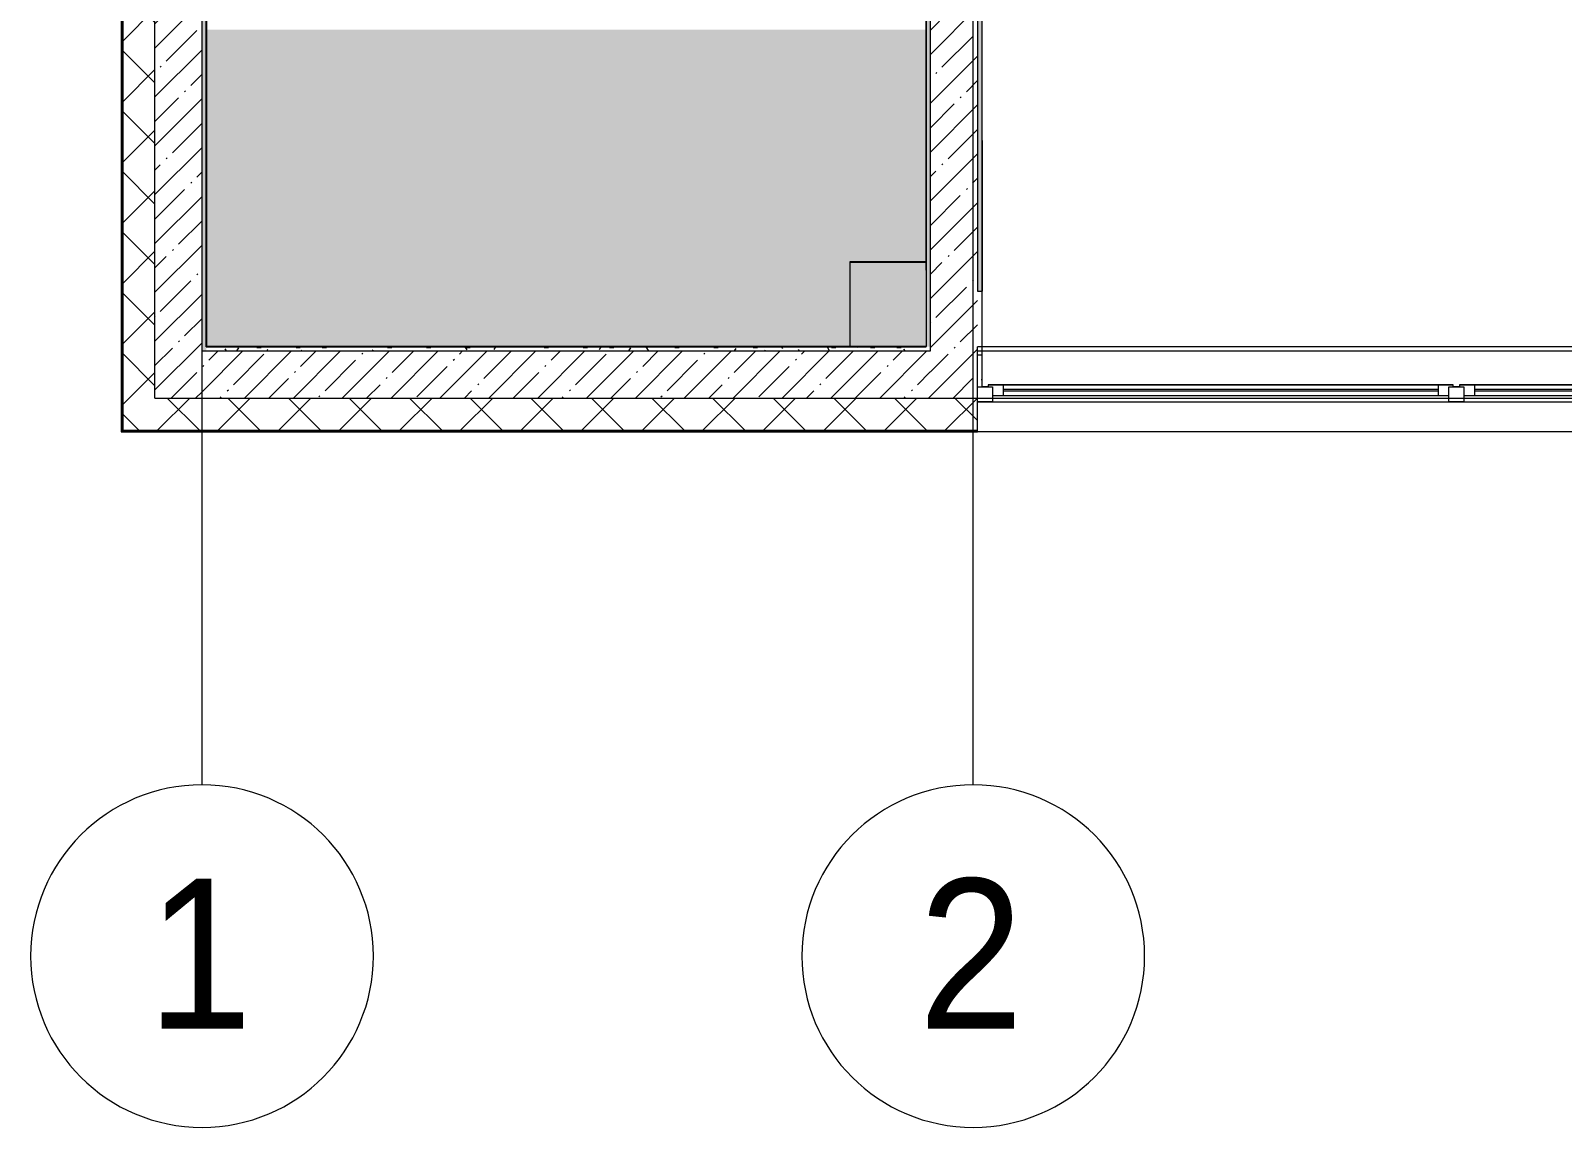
# Model space of a CAD drawing. Header units: millimetres. Extents: x -625 to 415037, y -3642 to 102118.
# Drawn here: x 288537 to 295687, y 71034 to 76157 of the extents above; entities that cross this region are included whole.
import ezdxf

# ---------------------------------------------------------------- set-up
doc = ezdxf.new("R2010")
doc.units = ezdxf.units.MM
for name, color, linetype, lineweight in [('0) Стена 3.93м', 3, 'Continuous', 60), ('A-GLAZ', 7, 'Continuous', 9), ('A-GLAZ-1', 7, 'Continuous', 5), ('A-WALL', 7, 'Continuous', 5), ('I-WALL', 7, 'Continuous', 5), ('Оси', 7, 'Continuous', 9), ('Оси-1', 7, 'Continuous', 20)]:
    doc.layers.add(name, color=color, linetype=linetype, lineweight=lineweight)
for name, color, linetype, lineweight, true_color in [('A-WALL-1', 9, 'Continuous', 5, 0x808080), ('A-WALL-FNSH-1', 9, 'Continuous', 5, 0x808080), ('S-STRS-1', 7, 'Continuous', 9, 0xeef6ff)]:
    doc.layers.add(name, color=color, linetype=linetype, lineweight=lineweight, true_color=true_color)
doc.styles.add('Arial', font='arial.ttf', dxfattribs={"width": 0.9, "height": 700})
pattern_1 = [(45, (289227.4, 0), (-141.42136, 141.42136), []), (135, (289227.4, 0), (-141.42136, -141.42136), [])]
pattern_2 = [(45, (289227.4, 0), (-114.0493, 114.0493), []), (45, (289341.45, 0), (-114.0493, 114.0493), [201.612, -40.322, 6.706, -33.617])]
pattern_3 = [(0, (289227.4, 0), (243.84, 60.96), [20.117, -162.763, 20.117, -162.763, -975.36]), (0, (289227.4, 0), (243.84, 60.96), [-365.76, 20.117, -345.643, 20.117, -162.763, -426.72]), (0, (289227.4, 0), (243.84, 60.96), [-914.4, 20.117, -101.803, 20.117, -284.683]), (120, (289318.84, 30.48), (-174.7129, 180.69163), [20.117, -162.763, 20.117, -162.763, -975.36]), (120, (289318.84, 30.48), (-174.7129, 180.69163), [-365.76, 20.117, -345.643, 20.117, -162.763, -426.72]), (120, (289318.84, 30.48), (-174.7129, 180.69163), [-914.4, 20.117, -101.803, 20.117, -284.683]), (240, (289349.32, 152.4), (-69.1271, -241.65163), [20.117, -162.763, 20.117, -162.763, -975.36]), (240, (289349.32, 152.4), (-69.1271, -241.65163), [-365.76, 20.117, -345.643, 20.117, -162.763, -426.72]), (240, (289349.32, 152.4), (-69.1271, -241.65163), [-914.4, 20.117, -101.803, 20.117, -284.683])]

# ---------------------------------------------------------------- blocks, each defined once
blk = doc.blocks.new('120_Окно_СКБ_2Ст - 120_Окно_СКБ_2Ст 3100х2500 _мал_ створка слева-2_-22446420-Объем проектирования 3 этажа')
at = {"layer": 'A-GLAZ'}
for p, q in [((-1550, -127), (-1550, -57)), ((-1550, -57), (-1480, -57)), ((-1480, -57), (-1480, -127)), ((-720, -127), (-720, -57)), ((-720, -57), (-650, -57)), ((-650, -57), (-650, -127)), ((1480, -127), (1480, -57)), ((1480, -57), (1550, -57)), ((1550, -57), (1550, -127)), ((-1480, -127), (-1550, -127)), ((-1480, -127), (-1500, -127)), ((-1500, -127), (-1500, -137)), ((-1500, -137), (-700, -137)), ((-700, -137), (-1500, -137)), ((-720, -87), (-1480, -87)), ((-1480, -87), (-1480, -127)), ((-1430, -137), (-1430, -87)), ((-770, -137), (-770, -87)), ((-720, -127), (-720, -87)), ((-650, -127), (-720, -127)), ((-700, -127), (-720, -127)), ((-700, -137), (-700, -127)), ((-650, -127), (-670, -127)), ((-670, -127), (-670, -137)), ((-670, -137), (1500, -137)), ((1500, -137), (-670, -137)), ((1480, -87), (-650, -87)), ((-650, -87), (-650, -127)), ((-600, -137), (-600, -87)), ((1430, -137), (1430, -87)), ((1480, -127), (1480, -87)), ((1550, -127), (1480, -127)), ((1500, -127), (1480, -127)), ((1500, -137), (1500, -127))]:
    blk.add_line(p, q, dxfattribs=at)
at = {"layer": 'A-GLAZ-1'}
for p, q in [((1550, -57), (-1550, -57)), ((-1530, -127), (-1500, -127)), ((-1430, -107), (-770, -107)), ((-770, -117), (-1430, -117)), ((-700, -127), (-670, -127)), ((-600, -107), (1430, -107)), ((1430, -117), (-600, -117)), ((1500, -127), (1530, -127))]:
    blk.add_line(p, q, dxfattribs=at)
blk = doc.blocks.new('Ось сетки - D8-29747960-Объем проектирования 3 этажа')
at = {"layer": 'Оси-1'}
for start, end in [(360, 180), (180, 360)]:
    blk.add_arc((0, 0), 4, start, end, dxfattribs=at)
blk = doc.blocks.new('3floor')
at = {"layer": 'A-WALL'}
h = blk.add_hatch(dxfattribs=at)
h.set_pattern_fill('FP_24', color=256, style=0, pattern_type=2)
h.set_pattern_definition(pattern_1)
h.paths.add_polyline_path([(288967.4, -100), (289117.4, -100), (289117.4, 5220), (288967.4, 5220), (288967.4, 120)])
h.paths.add_polyline_path([(289099.4, 7320), (289117.4, 7320), (289117.4, 8520), (288967.4, 8520), (288967.4, 7320)])
h.paths.add_polyline_path([(289099.4, 10820), (289117.4, 10820), (289117.4, 12220), (288967.4, 12220), (288967.4, 10820)])
h.paths.add_polyline_path([(288967.4, 13120), (289117.4, 13120), (289117.4, 15073), (288967.4, 15073), (288967.4, 13963.3)])
h = blk.add_hatch(dxfattribs=at)
h.set_pattern_fill('FP_24', color=256, style=0, pattern_type=2)
h.set_pattern_definition(pattern_1)
h.paths.add_polyline_path([(343987.4, -250), (344737.4, -250), (344737.4, -100), (343987.4, -100), (343987.4, -118)])
h.paths.add_polyline_path([(345854.5, -250), (345854.5, -100), (345637.4, -100), (345637.4, -250)])
h.paths.add_polyline_path([(336719.9, -250), (337387.4, -250), (337387.4, -100), (336637.4, -100), (336637.4, -250)])
h.paths.add_polyline_path([(339487.4, -250), (340237.4, -250), (340237.4, -100), (339487.4, -100), (339487.4, -118)])
h.paths.add_polyline_path([(341137.4, -250), (341887.4, -250), (341886.8, -100), (341137.4, -100)])
h.paths.add_polyline_path([(332637.4, -250), (333537.4, -250), (333537.4, -100), (331887.4, -100), (331887.4, -250), (332368.8, -250)])
h.paths.add_polyline_path([(327497.4, -250), (328267.4, -250), (328267.4, -100), (326650.4, -100), (326650.4, -250), (327217.4, -250)])
h.paths.add_polyline_path([(330367.4, -250), (330987.4, -250), (330987.4, -100), (330367.4, -100), (330367.4, -118)])
h.paths.add_polyline_path([(322837.4, -250), (323097.4, -250), (323097.4, -100), (322237.4, -100), (322237.4, -250), (322578.8, -250)])
h.paths.add_polyline_path([(325298.2, -250), (325750.4, -250), (325750.4, -100), (325197.4, -100), (325197.4, -250)])
h.paths.add_polyline_path([(320110.2, -250), (321337.4, -250), (321337.4, -100), (320110.2, -100)])
h.paths.add_polyline_path([(319210.2, -250), (319210.2, -100), (318437.1, -100), (318437.1, -250), (319037.1, -250)])
h.paths.add_polyline_path([(311701, -250), (311937.4, -250), (311937.4, -100), (310837.4, -100), (310837.4, -250), (311137.4, -250)])
h.paths.add_polyline_path([(314037.4, -250), (315637.1, -250), (315637.1, -100), (314037.4, -100), (314037.4, -148.7)])
h.paths.add_polyline_path([(305737.4, -250), (306487.4, -250), (306487.4, -100), (305737.4, -100)])
h.paths.add_polyline_path([(309937.4, -250), (309937.4, -100), (308587.4, -100), (308587.4, -250)])
h.paths.add_polyline_path([(299735.5, -250), (300337.4, -250), (300337.4, -100), (299587.1, -100), (299587.1, -250)])
h.paths.add_polyline_path([(301387.4, -250), (301987.4, -250), (301987.4, -100), (301237.4, -100), (301237.4, -250)])
h.paths.add_polyline_path([(304837.4, -250), (304837.4, -100), (304087.4, -100), (304087.4, -250)])
h.paths.add_polyline_path([(296472.2, -250), (297487.1, -250), (297487.1, -100), (296057.4, -100), (296057.4, -250)])
h.paths.add_polyline_path([(289323.8, -250), (292957.4, -250), (292957.4, -100), (288967.4, -100), (288967.4, -250), (289117.4, -250)])
at = {"layer": 'I-WALL'}
h = blk.add_hatch(dxfattribs=at)
h.set_pattern_fill('FP_1', color=256, style=0, pattern_type=2)
h.set_pattern_definition(pattern_2)
h.paths.add_polyline_path([(289117.4, -100), (289337.4, -100), (289337.4, 5220), (289117.4, 5220), (289117.4, 120)])
h.paths.add_polyline_path([(289337.4, 7320), (289337.4, 7900), (289117.4, 7900), (289117.4, 7320), (289169.4, 7320)])
h = blk.add_hatch(dxfattribs=at)
h.set_pattern_fill('FP_1', color=256, style=0, pattern_type=2)
h.set_pattern_definition(pattern_2)
h.paths.add_polyline_path([(292737.4, -100), (292957.4, -100), (292957.4, 7900), (292737.4, 7900), (292737.4, -48)])
h = blk.add_hatch(dxfattribs=at)
h.set_pattern_fill('FP_191', color=256, style=0, pattern_type=2)
h.set_pattern_definition(pattern_3)
h.paths.add_polyline_path([(289357.4, 120), (289357.4, 5220), (289337.4, 5220), (289337.4, 120)])
h.paths.add_polyline_path([(289337.4, 7320), (289357.4, 7320), (289357.4, 7659), (289337.4, 7659.8), (289337.4, 7643.6)])
h = blk.add_hatch(dxfattribs=at)
h.set_pattern_fill('FP_191', color=256, style=0, pattern_type=2)
h.set_pattern_definition(pattern_3)
h.paths.add_polyline_path([(292737.4, 140), (292737.4, 7660), (292717.4, 7659), (292717.4, 536), (292717.4, 535), (292717.4, 141), (292727.4, 140.5)])
h = blk.add_hatch(dxfattribs=at)
h.set_pattern_fill('FP_191', color=256, style=0, pattern_type=2)
h.set_pattern_definition(pattern_3)
h.paths.add_polyline_path([(292957.4, 400), (292977.4, 400), (292977.4, 7679), (292957.4, 7680), (292957.4, 2377.2)])
h = blk.add_hatch(dxfattribs=at)
h.set_pattern_fill('FP_1', color=256, style=0, pattern_type=2)
h.set_pattern_definition(pattern_2)
h.paths.add_polyline_path([(292730.4, -100), (292737.4, -100), (292736.8, 120), (289337.4, 120), (289337.4, -100), (291187.4, -100)])
h = blk.add_hatch(dxfattribs=at)
h.set_pattern_fill('FP_191', color=256, style=0, pattern_type=2)
h.set_pattern_definition(pattern_3)
h.paths.add_polyline_path([(292736.8, 120), (292737.4, 120), (292737.4, 140), (292362.4, 140), (292361.4, 140), (289358.4, 140), (289357.4, 120), (292717.4, 120)])
h = blk.add_hatch(dxfattribs=at)
h.set_pattern_fill('FP_191', color=256, style=0, pattern_type=2)
h.set_pattern_definition(pattern_3)
h.paths.add_polyline_path([(292977.4, -48), (292977.4, 100), (292957.4, 100), (292957.4, -48)])
at = {"layer": 'S-STRS-1'}
blk.add_hatch(color=256, dxfattribs=at).paths.add_polyline_path([(289357.4, 120), (289358.4, 140), (292362.4, 139.9), (292362.4, 140), (292717.4, 141), (292717.4, 535), (292717.4, 536), (292717.4, 1620), (289357.4, 1620), (289357.4, 139.4)])
at = {"layer": 'A-WALL'}
for p, q in [((292737.4, 120), (292737.4, 7680)), ((288964.4, 5220), (288964.4, -253)), ((288967.4, 5220), (288967.4, -250)), ((289117.4, -100), (289117.4, 5220)), ((289337.4, 120), (289337.4, 5220)), ((289357.4, 5220), (289357.4, 140)), ((289357.4, 140), (289357.4, 5220)), ((289337.4, 120), (292737.4, 120)), ((289357.4, 140), (292717.4, 140)), ((289358.4, 141), (289358.4, 140)), ((292362.4, 140), (292717.4, 140)), ((292717.4, 140), (292717.4, 141)), ((292957.4, -100), (297487.1, -100)), ((288964.4, -253), (292957.4, -253)), ((288967.4, -250), (292957.4, -250)), ((296057.4, -258), (292957.4, -258))]:
    blk.add_line(p, q, dxfattribs=at)
at = {"layer": 'A-WALL-1'}
for p, q in [((292957.4, 7900), (292957.4, 400)), ((292717.4, 7659), (292717.4, 141)), ((292957.4, 400), (292977.4, 400)), ((292957.4, -250), (292957.4, 140)), ((292977.4, 100), (292957.4, 100)), ((292957.4, -48), (292977.4, -48)), ((289117.4, -100), (292957.4, -100))]:
    blk.add_line(p, q, dxfattribs=at)
at = {"layer": 'A-WALL-FNSH-1'}
for p, q in [((292978.4, -48), (292978.4, 7679)), ((292716.4, 5459.5), (292716.4, 497.5)), ((288959.4, 5220), (288959.4, -258)), ((292979.4, 1142.3), (292978.4, 1142.3)), ((292978.4, 1102.3), (292979.4, 1102.3)), ((292979.4, 1102.3), (292979.4, 1142.3)), ((292361.4, 536), (292361.4, 140)), ((292717.4, 536), (292361.4, 536)), ((292362.4, 140), (292362.4, 535)), ((292362.4, 535), (292717.4, 535)), ((292716.4, 497.5), (292717.4, 497.5)), ((292362.4, 141), (289358.4, 141)), ((292108.4, 141), (292108.4, 140)), ((292717.4, 141), (292108.4, 141)), ((292108.4, 140), (292362.4, 140)), ((292977.4, 140.5), (292977.4, -48)), ((292978.4, 100), (292977.4, 100)), ((292977.4, -1), (292978.4, -1)), ((292977.4, -48), (292978.4, -48)), ((288959.4, -258), (292957.4, -258)), ((292957.4, -258), (292957.4, -250))]:
    blk.add_line(p, q, dxfattribs=at)
at = {"layer": 'I-WALL'}
for p, q in [((289358.4, 7659), (289358.4, 141)), ((289357.4, 1612.5), (289358.4, 1612.5)), ((292979.4, 1102.3), (292979.4, 400)), ((292978.4, 400), (292979.4, 400)), ((289358.4, 140.5), (289357.4, 140.5)), ((292957.4, 141), (296057.4, 141)), ((292957.4, 120), (296057.4, 120))]:
    blk.add_line(p, q, dxfattribs=at)
at = {"layer": 'Оси'}
for p, q in [((289337.4, -1906.3), (289337.4, 3093.7)), ((292937.4, -1906.3), (292937.4, 3093.7))]:
    blk.add_line(p, q, dxfattribs=at)
at = {"layer": 'A-GLAZ', "color": 3, "rotation": 180}
blk.add_blockref('120_Окно_СКБ_2Ст - 120_Окно_СКБ_2Ст 3100х2500 _мал_ створка слева-2_-22446420-Объем проектирования 3 этажа', (294507.4, -175), dxfattribs=at)
at = {"layer": 'Оси-1', "xscale": 199.9999999999999, "yscale": 199.9999999999999, "zscale": 199.9999999999999}
for p in [(289337.4, -2706.3), (292937.4, -2706.3)]:
    blk.add_blockref('Ось сетки - D8-29747960-Объем проектирования 3 этажа', p, dxfattribs=at)
at = {"layer": 'Оси', "char_height": 700, "width": 606.076, "attachment_point": 1, "style": 'Arial'}
for s, insert in [('\\fArial|b0|i0|c204|p34|;\\W.9;1', (289082.4, -2345)), ('\\fArial|b0|i0|c204|p34|;\\W.9;2', (292682.4, -2345))]:
    blk.add_mtext(s, dxfattribs=dict(at, insert=insert))

msp = doc.modelspace()

# ---------------------------------------------------------------- block references
at = {"layer": '0) Стена 3.93м'}
msp.add_blockref('3floor', (0, 74540.3), dxfattribs=at)

doc.saveas('drawing.dxf')
